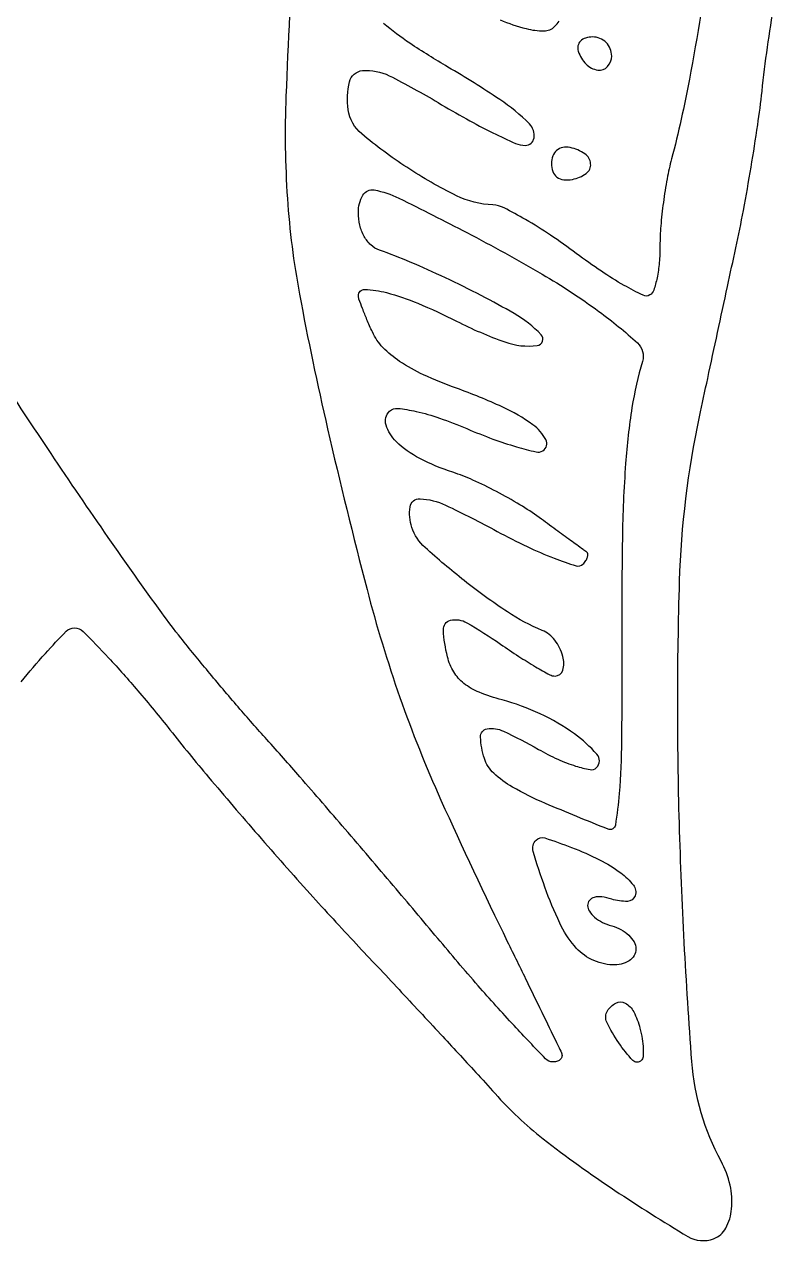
# Model space of a CAD drawing. Extents: x 55 to 655, y 169 to 856.
# Drawn here: x 465.3 to 527.5, y 222.2 to 323 of the extents above; entities that cross this region are included whole.
import ezdxf

# ---------------------------------------------------------------- set-up
doc = ezdxf.new("R2010")
doc.units = 0

msp = doc.modelspace()

# ---------------------------------------------------------------- linework, layer by layer
for points in [[(487.711327, 330.5, 0.007123), (487.000267, 317.083436, 0.026371), (487.119123, 308.61008, 0.029459), (488.122018, 300.67085, 0.010553), (490.452381, 289.5, 0.006893), (493.718355, 276.185928, 0.020681), (496.446644, 267.229719, 0.021479), (499.848489, 258.712689, 0.00792), (505.345353, 247, -0.000294), (506.961498, 243.688592, -0.000432), (508.377489, 240.776562, -0.000198), (509.581779, 238.291938, -0.008178), (509.833333, 237.75, -0.131034), (509.87867, 237.464794, -0.16123), (509.768712, 237.220313, -0.131631), (509.510719, 237.056154, -0.076378), (509.145262, 237, -0.204052), (508.508932, 237.270972, -0.003672), (505.913602, 240.010938, -0.008502), (502.927358, 243.321445, -0.005494), (499.578182, 247.25, 0.00204), (495.895152, 251.631088, 0.001634), (491.893646, 256.320618, 0.001651), (488.163296, 260.634656, 0.004193), (485.418371, 263.735084, -0.005638), (483.042219, 266.434655, -0.004525), (480.544477, 269.391431, -0.004575), (478.284822, 272.167298, -0.011616), (476.710069, 274.235084, -0.005427), (472.269578, 280.497637, -0.004114), (467.530013, 287.459813, -0.002073), (463.163929, 294.047128, -0.053766)], [(522.310202, 329.298904, -0.004964), (520.438443, 318.495057, -0.019396), (518.958259, 311.88398, 0.019601), (518.590899, 310.240058, 0.012045), (518.281488, 308.280021, 0.012072), (518.068666, 306.323225, 0.021051), (518, 304.692997, -0.021688), (517.938954, 303.286317, -0.028632), (517.754866, 302.016679, -0.028689), (517.489751, 301.014437, -0.177133), (517.165502, 300.602286, -0.257203), (516.602905, 300.574086, -0.015042), (515.029277, 301.400329, -0.01973), (513.143508, 302.564373, -0.012977), (511.065092, 304.043269, 0.013092), (508.927984, 305.563183, 0.016281), (506.861474, 306.857231, 0.014632), (505.081452, 307.824215, 0.10744), (504.149589, 308.066453, -0.104566), (501.140745, 308.830368, -0.031324), (497.012898, 311.19183, -0.028207), (493.285035, 313.959654, -0.184448), (492.165335, 315.95701, -0.095132), (492.266554, 318.279783, -0.324975), (493.349034, 319.208579, -0.136616), (495.563272, 318.78082, -0.020059), (499.60636, 316.558931, 0.009213), (501.96088, 315.197699, 0.012115), (504.16041, 314.048312, 0.009656), (506.024812, 313.175158, 0.104566), (506.833333, 313.002571, 0.374925), (507.561786, 313.635673, 0.233073), (507.181978, 314.781534, 0.051365), (504.716, 316.817302, 0.013988), (500.428583, 319.502355, -0.013281), (497.274176, 321.471641, -0.03245), (495.094572, 323.126972, -0.0447)], [(465.066, 268.52795, -0.014776), (467.058114, 270.870313, -0.009937), (468.786023, 272.709578, -0.201859), (469.476077, 273, -0.200305), (470.190821, 272.701697, -0.007147), (472.295758, 270.512356, -0.012198), (474.729564, 267.776613, -0.008131), (477.388363, 264.531425, 0.00755), (480.582753, 260.623273, 0.00389), (484.692143, 255.824076, 0.003865), (488.997078, 250.951562, 0.005836), (492.828054, 246.781425, -0.000841), (496.373125, 242.999055, -0.000915), (499.807204, 239.309229, -0.000857), (502.737489, 236.138254, -0.004499), (504.329832, 234.377651, 0.045309), (508.314095, 230.636203, 0.019263), (514.257765, 226.348828, 0.011706), (520.314101, 222.526703, 0.230446), (522.447623, 222.341527, 0.179149), (523.457243, 223.22872, 0.10015), (523.939944, 224.813376, 0.080916), (523.810614, 226.787002, 0.066706), (523.066334, 228.763569, -0.104779), (520.645797, 237.039299, -0.011693), (519.611579, 256.769589, -0.014935), (519.62932, 276.877361, -0.044815), (521.27635, 290.5, -0.000323), (521.957331, 293.68659, -0.000189), (522.776348, 297.5, -0.000189), (523.598378, 301.313374, -0.000322), (524.288716, 304.5, 0.007288), (524.918676, 307.617168, 0.004853), (525.553718, 311.20625, 0.004886), (526.102125, 314.701177, 0.009528), (526.458982, 317.5, -0.015304), (527.47084, 324.766098, -0.074643)], [(504.745227, 323.414964, 0.036652), (506.912572, 322.687345, 0.062555), (508.378185, 322.502173, 0.199103), (509.272035, 322.872035, 0.029418), (509.657632, 323.305887, 0.07643)]]:
    msp.add_lwpolyline(points, format="xyb")
for points in [[(511.229167, 320.8125, 0.113253), (511.877068, 319.749304, 0.165501), (512.846361, 319.257027, 0.244413), (513.653027, 319.540134, 0.190724), (514, 320.416667, 0.099038), (513.879125, 321.020927, 0.097945), (513.534896, 321.534896, 0.097945), (513.020927, 321.879125, 0.099038), (512.416667, 322, 0.077096), (511.841384, 321.910766, 0.119977), (511.414714, 321.651172, 0.144529), (511.204183, 321.264262, 0.134046)], [(509, 311.5, 0.090288), (509.120561, 310.837793, 0.143006), (509.464524, 310.379901, 0.134068), (510.019642, 310.160813, 0.075042), (510.75, 310.190371, 0.110048), (511.882382, 310.681821, 0.259838), (512.256394, 311.489471, 0.231347), (511.774796, 312.312476, 0.095633), (510.552821, 312.823324, 0.097115), (509.936825, 312.830508, 0.131707), (509.436667, 312.592675, 0.128059), (509.113232, 312.130198, 0.089125)], [(502, 305.770517, -0.012806), (508.247959, 302.324005, -0.025863), (512.944726, 299.23734, -0.026788), (516.129997, 296.626094, -0.288676), (516.552549, 295.090168, 0.0347), (515.680051, 291.264502, 0.02081), (515.153171, 286.631816, 0.014272), (514.883848, 280.38537, 0.004661), (514.835649, 271.16249, -0.003586), (514.812472, 263.628747, -0.016521), (514.623633, 259.269124, -0.022804), (514.301642, 256.641363, -0.477641), (513.699239, 256.302766, -0.005504), (508.505726, 258.438433, -0.029643), (505.77033, 259.795098, -0.058204), (504.223901, 260.936806, -0.128507), (503.446409, 262.168849, -0.064164), (503.12467, 263.945221, -0.380665), (503.667623, 264.621569, -0.154811), (505.027635, 264.429536, -0.016146), (507.923077, 262.923077, 0.020943), (509.53174, 262.105619, 0.030888), (511.010201, 261.538091, 0.031363), (512.209098, 261.242086, 0.246453), (512.738813, 261.408226, 0.395874), (512.771875, 262.520754, 0.056093), (510.909704, 264.202561, 0.046086), (508.064961, 265.870777, 0.043837), (504.915395, 267.022782, -0.029845), (503.023604, 267.655385, -0.071152), (501.74384, 268.395694, -0.090235), (500.907846, 269.340618, -0.074744), (500.389961, 270.582406, -0.047918), (500.050916, 272.823581, -0.361414), (500.644191, 273.621688, -0.193735), (501.994573, 273.424805, -0.019629), (504.785637, 271.648553, 0.007918), (506.300371, 270.633966, 0.011032), (507.689352, 269.778013, 0.007664), (508.867928, 269.111182, 0.125543), (509.303751, 269, 0.334), (509.946847, 269.483529, 0.139166), (509.952423, 270.635423, 0.093385), (509.290672, 271.978006, 0.135161), (508.25, 272.782224, -0.049389), (505.361281, 274.315363, -0.020553), (501.784163, 276.911073, -0.016807), (498.535946, 279.660591, -0.127098), (497.440707, 281.325361, -0.122195), (497.29374, 283.032505, -0.381992), (498.114507, 283.701288, -0.100225), (500.229502, 283.170603, -0.012313), (504.5, 281, 0.012648), (507.000047, 279.73138, 0.019627), (509.223063, 278.778271, 0.014652), (511.04843, 278.139774, 0.280148), (511.610001, 278.276667, 0.047429), (511.856448, 278.574898, 0.075663), (511.998459, 278.872841, 0.107041), (512.018646, 279.123148, 0.210331), (511.916667, 279.29045, -0.004804), (511.627527, 279.496159, -0.000197), (510.594271, 280.246946, -0.000343), (509.37116, 281.137704, -0.000243), (508, 282.138743, 0.022427), (506.392939, 283.20608, 0.01459), (504.45006, 284.298559, 0.014679), (502.487758, 285.255439, 0.026913), (500.829992, 285.899445, -0.039482), (498.08634, 287.045379, -0.07376), (496.13398, 288.444558, -0.127815), (495.295683, 289.819646, -0.279933), (495.592382, 290.968789, -0.223207), (496.262441, 291.200562, -0.029221), (497.790175, 290.946766, -0.028101), (499.73815, 290.388234, -0.016669), (501.992319, 289.517151, 0.012089), (504.155131, 288.658526, 0.017476), (506.108102, 288.01396, 0.013242), (507.726733, 287.587949, 0.198666), (508.290877, 287.679772, 0.396034), (508.54115, 288.609127, 0.113416), (507.465152, 289.843452, 0.050381), (504.930977, 291.319018, 0.019243), (501.147021, 292.866122, -0.019007), (498.408671, 293.984208, -0.041086), (496.421927, 295.089732, -0.054292), (495.036647, 296.252718, -0.084301), (494.163142, 297.541287, -0.006197), (493.717623, 298.552113, -0.008379), (493.341673, 299.477269, -0.005989), (493.05053, 300.257265, -0.086532), (493, 300.547053, -0.426506), (493.539991, 301.064938, -0.053202), (495.330785, 300.797782, -0.036217), (497.935606, 299.914876, -0.017458), (501.134474, 298.431857, 0.03108), (505.145186, 296.703515, 0.118997), (507.830111, 296.412781, 0.615935), (508.144718, 297.308791, 0.069779), (505.920747, 299.052813, 0.011632), (503.190299, 300.553095, 0.009624), (500.216179, 302.026325, 0.009847), (497.298856, 303.332556, 0.015677), (494.75, 304.320977, -0.103534), (494.046906, 304.747146, -0.077346), (493.485999, 305.462215, -0.069505), (493.123193, 306.392123, -0.058367), (493, 307.443864, -0.130609), (493.381168, 308.878163, -0.318985), (494.32133, 309.313599, -0.069365), (496.361901, 308.632079, -0.004408)], [(514.75, 252.682094, -0.068266), (515.793674, 251.661098, -0.252978), (515.939412, 250.783176, -0.312409), (515.305352, 250.316846, -0.084164), (514, 250.5, 0.043115), (513.176762, 250.685091, 0.098381), (512.543974, 250.646346, 0.157057), (512.151654, 250.395515, 0.174328), (512, 249.973768, 0.149008), (512.147169, 249.490903, 0.069934), (512.5875, 249.000172, 0.059982), (513.234987, 248.575945, 0.051149), (514, 248.289749, -0.060903), (514.764694, 247.986593, -0.065681), (515.4125, 247.514007, -0.073972), (515.850737, 246.951305, -0.129214), (516, 246.383369, -0.262792), (515.441761, 245.394586, -0.148201), (514.066898, 245.045558, -0.104053), (512.317354, 245.4979, -0.104807), (510.903589, 246.616168, -0.063492), (509.693851, 248.520622, -0.023076), (508.466533, 251.481482, -0.015256), (507.491358, 254.461006, -0.274389), (507.7301, 255.396766, -0.279651), (508.445594, 255.571882, -0.015916), (510.681631, 254.788028, -0.024039), (512.988764, 253.765833, -0.043267)], [(516.343705, 239.79367, -0.023407), (516.530171, 238.914399, -0.030629), (516.61293, 238.097191, -0.031477), (516.597498, 237.433423, -0.176608), (516.450004, 237.116671, -0.421841), (515.756419, 237.125678, -0.04062), (514.582199, 238.582998, -0.037677), (513.597145, 240.296597, -0.255335), (513.647693, 241.238972, -0.13635), (514.348445, 241.886825, -0.246643), (515.109775, 241.880379, -0.151954), (515.822076, 241.156152, -0.054985)]]:
    msp.add_lwpolyline(points, format="xyb", close=True)

doc.saveas('drawing.dxf')
